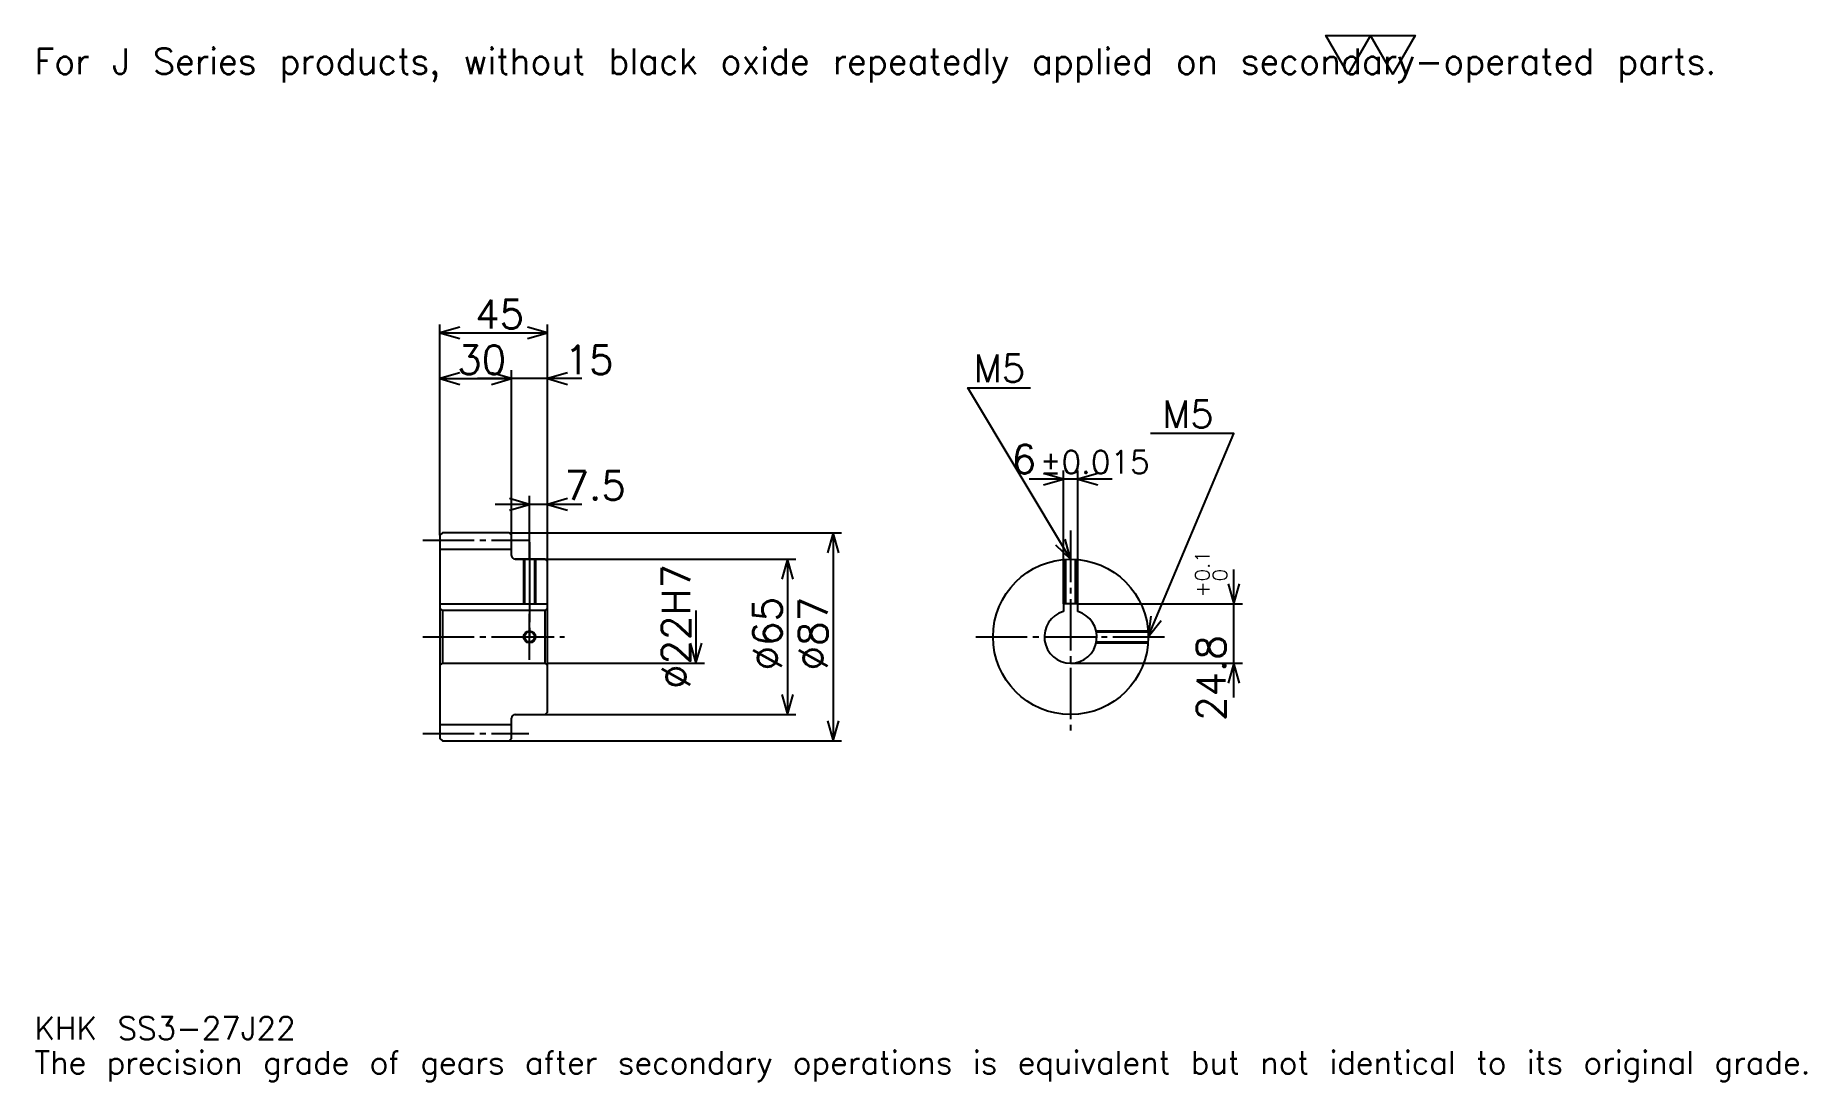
# Model space of a CAD drawing. Extents: x 24 to 766, y 9 to 447.
import ezdxf

# ---------------------------------------------------------------- set-up
doc = ezdxf.new("R2010")
doc.units = 0
doc.linetypes.add('DASHDOT', pattern=[28.695651, 21.521739, -2.391304, 2.391304, -2.391304])
doc.layers.get('0').update_dxf_attribs({"linetype": 'CONTINUOUS'})
doc.layers.add('DASHDOT', color=6, linetype='DASHDOT')
doc.styles.add('KANJI', font='TXT', dxfattribs={"bigfont": 'BIGFONT'})

msp = doc.modelspace()

# ---------------------------------------------------------------- linework, layer by layer
at = {"color": 5}
for p, q in [((193.695663, 238.391312), (193.695663, 325.67392)), ((193.695663, 322.086975), (238.695663, 322.086975)), ((238.695663, 238.391312), (238.695663, 325.67392)), ((223.695663, 238.391312), (223.695663, 306.543488)), ((193.695663, 302.956543), (223.695663, 302.956543)), ((253.043488, 302.956543), (209.347839, 302.956543)), ((475.065247, 260.869568), (440.369568, 260.869568)), ((454.717407, 208.691315), (454.717407, 264.456543)), ((460.717407, 208.691315), (460.717407, 264.456543)), ((231.195663, 238.391312), (231.195663, 253.934784)), ((253.043488, 250.347839), (216.847839, 250.347839)), ((193.695663, 237.391312), (193.695663, 238.391312)), ((222.695663, 238.391312), (238.695663, 238.391312)), ((223.695663, 237.391312), (223.695663, 238.391312)), ((231.195663, 227.391312), (231.195663, 238.391312)), ((231.195663, 227.391312), (231.195663, 238.391312)), ((238.695663, 238.391312), (361.847839, 238.391312)), ((238.695663, 226.391312), (238.695663, 238.391312)), ((358.260864, 238.391312), (358.260864, 151.391312)), ((225.195663, 227.391312), (238.695663, 227.391312)), ((238.695663, 227.391312), (342.717407, 227.391312)), ((339.130432, 227.391312), (339.130432, 162.391312)), ((526.086975, 169.543488), (526.086975, 223.039139)), ((460.717407, 208.691315), (529.673889, 208.691315)), ((300.869568, 205.891312), (300.869568, 183.891312)), ((238.695663, 183.891312), (304.456543, 183.891312)), ((457.717407, 183.891312), (529.673889, 183.891312)), ((225.195663, 162.391312), (238.695663, 162.391312)), ((238.695663, 162.391312), (342.717407, 162.391312)), ((222.695663, 151.391312), (238.695663, 151.391312)), ((238.695663, 151.391312), (361.847839, 151.391312))]:
    msp.add_line(p, q, dxfattribs=at)
at = {"color": 4}
for p, q in [((193.695663, 231.641312), (223.695663, 231.641312)), ((193.695663, 208.691315), (238.695663, 208.691315)), ((194.695663, 205.891312), (194.695663, 183.891312)), ((237.695663, 205.891312), (238.695663, 206.891312)), ((237.695663, 183.891312), (238.695663, 182.891312)), ((193.695663, 158.141312), (223.695663, 158.141312))]:
    msp.add_line(p, q, dxfattribs=at)
at = {"color": 7}
msp.add_lwpolyline([(573.913025, 430.434784), (564.586914, 446.600006), (601.891296, 446.600006), (592.565186, 430.434784), (583.239136, 446.600006), (573.913025, 430.434784)], dxfattribs=at)
at = {"color": 5}
for points in [[(202.065231, 324.478271), (193.695663, 322.086975), (202.065231, 319.695679)], [(230.326096, 319.695679), (238.695663, 322.086975), (230.326096, 324.478271)], [(202.065231, 305.347839), (193.695663, 302.956543), (202.065231, 300.565216)], [(215.326096, 300.565216), (223.695663, 302.956543), (215.326096, 305.347839)], [(215.326096, 300.565216), (223.695663, 302.956543), (215.326096, 305.347839)], [(247.065231, 305.347839), (238.695663, 302.956543), (247.065231, 300.565216)], [(457.717407, 227.391312), (414.67392, 299.130432), (440.978271, 299.130432)], [(490.217407, 194.891312), (526.086975, 280), (491.173889, 280)], [(446.347839, 258.478271), (454.717407, 260.869568), (446.347839, 263.260864)], [(469.086975, 263.260864), (460.717407, 260.869568), (469.086975, 258.478271)], [(222.826096, 247.956528), (231.195663, 250.347839), (222.826096, 252.739136)], [(247.065231, 252.739136), (238.695663, 250.347839), (247.065231, 247.956528)], [(360.652191, 230.021744), (358.260864, 238.391312), (355.869568, 230.021744)], [(451.360779, 233.33783), (457.717407, 227.391312), (455.461792, 235.798462)], [(341.521759, 219.021744), (339.130432, 227.391312), (336.739136, 219.021744)], [(523.695679, 217.060883), (526.086975, 208.691315), (528.478271, 217.060883)], [(491.264282, 203.532608), (490.217407, 194.891312), (495.671509, 201.675171)], [(298.478271, 192.26088), (300.869568, 183.891312), (303.260864, 192.26088)], [(528.478271, 175.521744), (526.086975, 183.891312), (523.695679, 175.521744)], [(336.739136, 170.76088), (339.130432, 162.391312), (341.521759, 170.76088)], [(355.869568, 159.76088), (358.260864, 151.391312), (360.652191, 159.76088)]]:
    msp.add_lwpolyline(points, dxfattribs=at)
at = {"color": 4}
for points in [[(223.695663, 228.891312), (223.695663, 237.391312), (222.695663, 238.391312), (194.695663, 238.391312), (193.695663, 237.391312), (193.695663, 182.891312)], [(225.195663, 162.391312), (237.695663, 162.391312), (238.695663, 163.391312), (238.695663, 226.391312), (237.695663, 227.391312), (225.195663, 227.391312)], [(228.695663, 227.391312), (228.695663, 208.691315)], [(229.130661, 227.391312), (229.130661, 208.691315)], [(233.260666, 227.391312), (233.260666, 208.691315)], [(233.695663, 227.391312), (233.695663, 208.691315)], [(455.217407, 208.691315), (455.217407, 227.295013)], [(455.652405, 208.691315), (455.652405, 227.325638)], [(459.78241, 208.691315), (459.78241, 227.325638)], [(460.217407, 208.691315), (460.217407, 227.295013)], [(460.717407, 205.474319), (460.717407, 208.691315), (454.717407, 208.691315), (454.717407, 205.474319)], [(193.695663, 182.891312), (194.695663, 183.891312), (237.695663, 183.891312), (237.695663, 205.891312), (194.695663, 205.891312), (193.695663, 206.891312)], [(468.429565, 197.391312), (490.121094, 197.391312)], [(468.521851, 196.956314), (490.151733, 196.956314)], [(468.521851, 192.826309), (490.151733, 192.826309)], [(468.429565, 192.391312), (490.121094, 192.391312)], [(193.695663, 182.891312), (193.695663, 152.391312), (194.695663, 151.391312), (222.695663, 151.391312), (223.695663, 152.391312), (223.695663, 160.891312)]]:
    msp.add_lwpolyline(points, dxfattribs=at)
for centre, radius in [((457.717407, 194.891312), 32.5), ((231.195663, 194.891312), 2.065)]:
    msp.add_circle(centre, radius, dxfattribs=at)
at = {"color": 7}
msp.add_circle((231.195663, 194.891312), 2.5, dxfattribs=at)
at = {"color": 4}
for centre, radius, start, end in [((225.195663, 228.891312), 1.5, 180, 270), ((457.717407, 194.891312), 11, 105.826620886, 74.173379114), ((225.195663, 160.891312), 1.5, 90, 180)]:
    msp.add_arc(centre, radius, start, end, dxfattribs=at)
at = {"layer": 'DASHDOT', "color": 7}
for p, q in [((457.717407, 239.347839), (457.717407, 155.217407)), ((186.521744, 235.391312), (230.869568, 235.391312)), ((231.195663, 227.391312), (231.195663, 194.891312)), ((186.521744, 194.891312), (245.869568, 194.891312)), ((418.043488, 194.891312), (497.391296, 194.891312)), ((186.521744, 154.391312), (230.869568, 154.391312))]:
    msp.add_line(p, q, dxfattribs=at)
for points in [[(231.195663, 234.565216), (231.195663, 201.517395)], [(231.195663, 185.217392), (231.195663, 204.565231)], [(221.521759, 194.891312), (240.869568, 194.891312)]]:
    msp.add_lwpolyline(points, dxfattribs=at)

# ---------------------------------------------------------------- texts
at = {"color": 7, "style": 'KANJI'}
for s, height, p in [('For J Series products, without black oxide repeatedly applied on secondary-operated parts.', 10.76087, (23.913044, 430.434784)), ('45', 11.956522, (208.42392, 324)), ('30', 11.956522, (200.92392, 304.869568)), ('15', 11.956522, (245.869568, 304.869568)), ('M5', 11.478261, (417.065247, 301.521729)), ('M5', 11.478261, (495.956543, 282.391296)), ('6', 11.956522, (433.036743, 263.260864)), ('%%p0.015', 9.565217, (444.872253, 263.260864)), ('7.5', 11.956522, (245.869568, 252.26088)), ('KHK SS3-27J22', 9.565217, (23.913044, 26.304348)), ('The precision grade of gears after secondary operations is equivalent but not identical to its original grade.', 9.565217, (23.913044, 11.956522))]:
    msp.add_text(s, height=height, dxfattribs=at).set_placement(p)
for s, height, p in [('%%c22H7', 11.956522, (298.478271, 173.070663)), ('0.1', 5.978261, (515.804321, 218.167191)), ('0', 5.978261, (523.217407, 218.167191)), ('+', 5.978261, (515.804321, 211.471542)), ('%%c65', 11.956522, (336.739136, 180.842407)), ('%%c87', 11.956522, (355.869568, 180.842407)), ('24.8', 11.956522, (522.5, 159.718979))]:
    msp.add_text(s, height=height, rotation=90, dxfattribs=at).set_placement(p)

doc.saveas('drawing.dxf')
